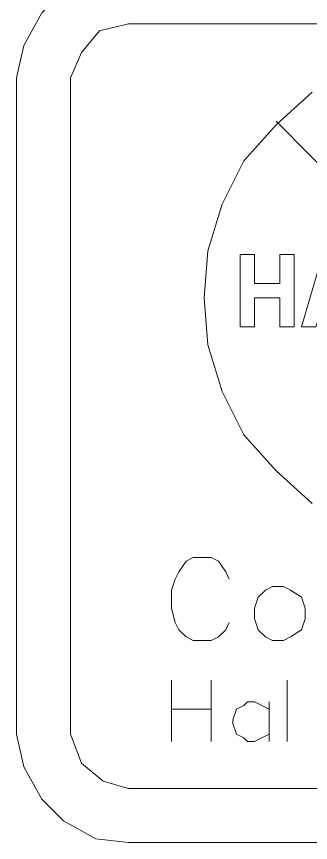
# Model space of a CAD drawing. Extents: x 2510 to 2656, y 707 to 760.
# Drawn here: x 2593.425 to 2594.932, y 753.499 to 757.735 of the extents above; entities that cross this region are included whole.
import ezdxf

# ---------------------------------------------------------------- set-up
doc = ezdxf.new("R2010")
doc.units = 0
doc.header["$MEASUREMENT"] = 0
doc.layers.add('HANBO', color=7, linetype='CONTINUOUS', lineweight=9)

# ---------------------------------------------------------------- blocks, each defined once
blk = doc.blocks.new('ea')
at = {"layer": 'HANBO', "lineweight": 0}
for points in [[(54.291, 80.5321), (54.1428, 80.5157), (53.9946, 80.4333), (53.8958, 80.3345), (53.8134, 80.1863), (53.7805, 80.0381)], [(54.291, 80.2851), (54.1593, 80.2521), (54.077, 80.1534), (54.0276, 80.0381)], [(57.2716, 80.2851), (54.291, 80.2851)], [(55.1308, 79.9722), (54.9662, 79.824), (54.818, 79.6593), (54.7191, 79.4617), (54.6533, 79.2477), (54.6368, 79.0336), (54.6533, 78.8195), (54.7191, 78.6055), (54.818, 78.4079), (54.9662, 78.2432), (55.1308, 78.095)], [(53.7805, 80.0381), (53.7805, 77.0411)], [(54.0276, 80.0381), (54.0276, 77.0411)], [(54.9662, 79.8404), (56.547, 78.2432)], [(54.8015, 79.2312), (54.8015, 78.9018)], [(54.8674, 79.2312), (54.8015, 79.2312)], [(54.8674, 79.0994), (54.8674, 79.2312)], [(55.0485, 79.2312), (55.0485, 78.9018), (54.9826, 78.9018)], [(54.9826, 79.0994), (54.9826, 79.2312), (55.0485, 79.2312)], [(55.1637, 79.1818), (55.0814, 78.9018)], [(54.8674, 79.0994), (54.9826, 79.0994)], [(54.8015, 78.9018), (54.8674, 78.9018), (54.8674, 79.0336), (54.9826, 79.0336)], [(54.9826, 79.0336), (54.9826, 78.9018)], [(55.0814, 78.9018), (55.1473, 78.9018), (55.1637, 78.9512)], [(54.7521, 77.7491), (54.7356, 77.7821), (54.7027, 77.8315), (54.6697, 77.848), (54.5874, 77.848), (54.5545, 77.8315), (54.5216, 77.7821), (54.5051, 77.7491), (54.4886, 77.6997), (54.4886, 77.6175), (54.5051, 77.5515), (54.5216, 77.5187), (54.5545, 77.4857), (54.5874, 77.4692), (54.6697, 77.4692), (54.7027, 77.4857), (54.7356, 77.5187), (54.7521, 77.5515)], [(54.9497, 77.7163), (54.9168, 77.6997), (54.8838, 77.6669), (54.8674, 77.6175), (54.8674, 77.5681), (54.8838, 77.5187), (54.9168, 77.4857), (54.9497, 77.4692), (54.9991, 77.4692), (55.032, 77.4857), (55.0814, 77.5187), (55.0979, 77.5681), (55.0979, 77.6175), (55.0814, 77.6669), (55.032, 77.6997), (54.9991, 77.7163), (54.9497, 77.7163)], [(54.4886, 77.0082), (54.4886, 77.2881)], [(54.6697, 77.2881), (54.6697, 77.0082)], [(55.0156, 77.0082), (55.0156, 77.2881)], [(54.4886, 77.1564), (54.6697, 77.1564)], [(54.9332, 77.1564), (54.9003, 77.1728), (54.8674, 77.1892), (54.8344, 77.1892), (54.818, 77.1728), (54.785, 77.1564), (54.7685, 77.107), (54.7685, 77.0904), (54.785, 77.0411), (54.818, 77.0246), (54.8344, 77.0082), (54.8674, 77.0082), (54.9003, 77.0246), (54.9332, 77.0411)], [(54.9332, 77.1892), (54.9332, 77.0082)], [(53.7805, 77.0411), (53.8134, 76.8929), (53.8958, 76.7447), (53.9946, 76.6459), (54.1428, 76.5635), (54.291, 76.5471)], [(54.0276, 77.0411), (54.077, 76.9093), (54.1757, 76.827), (54.291, 76.7941)], [(54.291, 76.7941), (57.2716, 76.7941)], [(54.291, 76.5471), (57.2716, 76.5471)]]:
    blk.add_lwpolyline(points, dxfattribs=at)

msp = doc.modelspace()

# ---------------------------------------------------------------- block references
at = {"layer": 'HANBO', "color": 3, "xscale": 1.123212078084249, "yscale": 1.123212078084249, "zscale": 1.123212078084249}
msp.add_blockref('ea', (2533.0181, 667.5203), dxfattribs=at)

doc.saveas('drawing.dxf')
